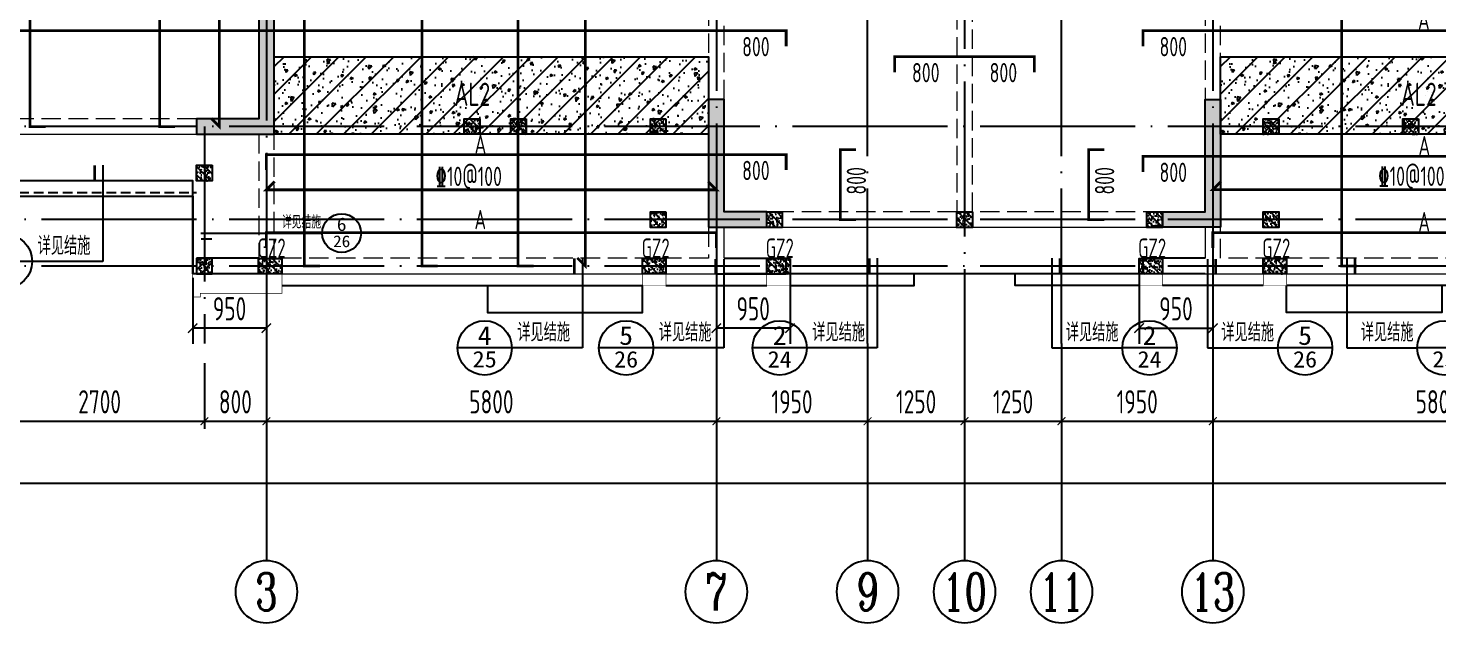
# Model space of a CAD drawing. Extents: x -1058961 to 23600, y -449123 to 2751847.
# Drawn here: x -332173 to -314002, y -57411 to -49742 of the extents above; entities that cross this region are included whole.
import ezdxf
from ezdxf.enums import TextEntityAlignment as Align

# ---------------------------------------------------------------- set-up
doc = ezdxf.new("R2010")
doc.units = 0
doc.header["$LTSCALE"] = 1000
for name, pattern in [('DASH', [0.35, 0.25, -0.1]), ('DOTE', [2.42, 2, -0.2, 0.02, -0.2]), ('HIDDEN', [0.375, 0.25, -0.125])]:
    doc.linetypes.add(name, pattern=pattern)
doc.layers.get('0').update_dxf_attribs({"linetype": 'CONTINUOUS'})
doc.layers.get('DEFPOINTS').update_dxf_attribs({"linetype": 'CONTINUOUS'})
for name, color, linetype in [('A-AXIS', 1, 'CONTINUOUS'), ('A-DOTE', 10, 'DOTE'), ('AXIS_NUM', 7, 'CONTINUOUS'), ('BEAM', 4, 'DASH'), ('BEAM_CON', 4, 'CONTINUOUS'), ('DIM_IDEN', 67, 'CONTINUOUS'), ('PUB_TEXT', 2, 'CONTINUOUS'), ('ROOF', 183, 'CONTINUOUS'), ('S-B板边线', 2, 'CONTINUOUS'), ('S-B板配筋', 6, 'CONTINUOUS'), ('S-B板配筋号', 7, 'CONTINUOUS'), ('S-L主梁线', 4, 'DASH'), ('S-Q墙填充', 252, 'CONTINUOUS'), ('S-Q墙实线', 6, 'CONTINUOUS'), ('S-Q墙标注', 3, 'CONTINUOUS'), ('S-Y一般标注', 3, 'CONTINUOUS'), ('S-构造柱', 212, 'CONTINUOUS'), ('S-构造柱编号', 130, 'CONTINUOUS'), ('TEXT', 2, 'CONTINUOUS'), ('看线', 251, 'CONTINUOUS')]:
    doc.layers.add(name, color=color, linetype=linetype)
doc.layers.add('配箍校核', color=34, linetype='CONTINUOUS', plot=False)
doc.styles.add('_TCH_AXIS', font='COMPLEX', dxfattribs={"bigfont": 'GBCBIG'})
doc.styles.add('_TCH_LABEL', font='simhei.ttf')
doc.styles.add('TSSD_Axis', font='complex.shx', dxfattribs={"width": 0.7, "bigfont": 'hztxt.shx'})
doc.styles.add('TSSD_DIMENSION', font='Tssdeng.shx', dxfattribs={"width": 0.7, "bigfont": 'tssdchn.shx'})
doc.styles.add('TSSD_REIN', font='tssdeng.shx', dxfattribs={"width": 0.7, "height": 300, "bigfont": 'tssdchn.shx'})
doc.styles.add('结构文字', font='zstxt.shx', dxfattribs={"width": 0.7, "bigfont": 'zshz.shx'})
doc.dimstyles.new('STRUCK', dxfattribs={"dimtxt": 400, "dimasz": 121, "dimexe": 200, "dimexo": 150, "dimgap": 115, "dimtad": 1, "dimdec": 0, "dimdsep": 46, "dimtxsty": '结构文字', "dimblk": 'ARCHTICK', "dimcen": 400, "dimclrd": 3, "dimclre": 3, "dimclrt": 7, "dimadec": 0, "dimazin": 0, "dimtfac": 1, "dimtdec": 0, "dimtix": 1, "dimtmove": 2, "dimatfit": 3, "dimldrblk": '_DIMX', "dimfxl": 0, "dimtolj": 1, "dimtzin": 0, "dimarcsym": 0})
doc.dimstyles.new('TSSD_100_100', dxfattribs={"dimtxt": 300, "dimasz": 100, "dimexe": 100, "dimexo": 250, "dimgap": 100, "dimtad": 1, "dimdec": 0, "dimzin": 0, "dimdsep": 46, "dimtxsty": 'TSSD_DIMENSION', "dimblk": 'ARCHTICK', "dimcen": 0, "dimdle": 100, "dimclrt": 7, "dimadec": 0, "dimazin": 0, "dimtfac": 1, "dimtdec": 0, "dimtix": 1, "dimtmove": 2, "dimatfit": 3, "dimldrblk": 'ARCHTICK', "dimfxl": 0, "dimtolj": 1, "dimtzin": 0, "dimarcsym": 0})

# ---------------------------------------------------------------- blocks, each defined once
blk = doc.blocks.new('ts_axno')
at = {"color": 0, "linetype": 'ByBlock', "lineweight": -2}
blk.add_circle((0, 0), 0.5, dxfattribs=at)
at = {"color": 0, "linetype": 'ByBlock', "lineweight": -2, "style": 'TSSD_Axis', "width": 0.7}
blk.add_attdef('A', text='', height=0.6, dxfattribs=at).set_placement((0, 0), align=Align.MIDDLE_CENTER)
blk = doc.blocks.new('_ArchTick')
at = {"color": 0, "linetype": 'ByBlock', "const_width": 0.15}
blk.add_lwpolyline([(-0.5, -0.5), (0.5, 0.5)], dxfattribs=at)
blk = doc.blocks.new('*D3164')
at = {"layer": 'DEFPOINTS', "color": 0}
for p in [(7300, 3600), (8100, 3600), (8100, 2600)]:
    blk.add_point(p, dxfattribs=at)
at = {"layer": 'S-Y一般标注', "color": 0, "lineweight": -2}
for p, q in [((7300, 3350), (7300, 2500)), ((8100, 3350), (8100, 2500)), ((7200, 2600), (8200, 2600))]:
    blk.add_line(p, q, dxfattribs=at)
at = {"layer": 'S-Y一般标注', "color": 0, "lineweight": -2, "xscale": 100, "yscale": 100, "zscale": 100, "rotation": 180}
blk.add_blockref('_ArchTick', (7300, 2600), dxfattribs=at)
at = {"layer": 'S-Y一般标注', "color": 0, "lineweight": -2, "xscale": 100, "yscale": 100, "zscale": 100}
blk.add_blockref('_ArchTick', (8100, 2600), dxfattribs=at)
at = {"layer": 'S-Y一般标注', "color": 7, "insert": (7700, 2850), "char_height": 300, "attachment_point": 5, "style": 'TSSD_DIMENSION'}
blk.add_mtext('\\A1;800', dxfattribs=at)
blk = doc.blocks.new('*D3165')
at = {"layer": 'DEFPOINTS', "color": 0}
for p in [(8100, 3600), (13900, 3600), (13900, 2600)]:
    blk.add_point(p, dxfattribs=at)
at = {"layer": 'S-Y一般标注', "color": 0, "lineweight": -2}
for p, q in [((8100, 3350), (8100, 2500)), ((13900, 3350), (13900, 2500)), ((8000, 2600), (14000, 2600))]:
    blk.add_line(p, q, dxfattribs=at)
at = {"layer": 'S-Y一般标注', "color": 0, "lineweight": -2, "xscale": 100, "yscale": 100, "zscale": 100, "rotation": 180}
blk.add_blockref('_ArchTick', (8100, 2600), dxfattribs=at)
at = {"layer": 'S-Y一般标注', "color": 0, "lineweight": -2, "xscale": 100, "yscale": 100, "zscale": 100}
blk.add_blockref('_ArchTick', (13900, 2600), dxfattribs=at)
at = {"layer": 'S-Y一般标注', "color": 7, "insert": (11000, 2850), "char_height": 300, "attachment_point": 5, "style": 'TSSD_DIMENSION'}
blk.add_mtext('\\A1;5800', dxfattribs=at)
blk = doc.blocks.new('*D3166')
at = {"layer": 'DEFPOINTS', "color": 0}
for p in [(18350, 3600), (20300, 3600), (20300, 2600)]:
    blk.add_point(p, dxfattribs=at)
at = {"layer": 'S-Y一般标注', "color": 0, "lineweight": -2}
for p, q in [((18350, 3350), (18350, 2500)), ((20300, 3350), (20300, 2500)), ((18250, 2600), (20400, 2600))]:
    blk.add_line(p, q, dxfattribs=at)
at = {"layer": 'S-Y一般标注', "color": 0, "lineweight": -2, "xscale": 100, "yscale": 100, "zscale": 100, "rotation": 180}
blk.add_blockref('_ArchTick', (18350, 2600), dxfattribs=at)
at = {"layer": 'S-Y一般标注', "color": 0, "lineweight": -2, "xscale": 100, "yscale": 100, "zscale": 100}
blk.add_blockref('_ArchTick', (20300, 2600), dxfattribs=at)
at = {"layer": 'S-Y一般标注', "color": 7, "insert": (19325, 2850), "char_height": 300, "attachment_point": 5, "style": 'TSSD_DIMENSION'}
blk.add_mtext('\\A1;1950', dxfattribs=at)
blk = doc.blocks.new('*D3167')
at = {"layer": 'DEFPOINTS', "color": 0}
for p in [(20300, 3600), (26100, 3600), (26100, 2600)]:
    blk.add_point(p, dxfattribs=at)
at = {"layer": 'S-Y一般标注', "color": 0, "lineweight": -2}
for p, q in [((20300, 3350), (20300, 2500)), ((26100, 3350), (26100, 2500)), ((20200, 2600), (26200, 2600))]:
    blk.add_line(p, q, dxfattribs=at)
at = {"layer": 'S-Y一般标注', "color": 0, "lineweight": -2, "xscale": 100, "yscale": 100, "zscale": 100, "rotation": 180}
blk.add_blockref('_ArchTick', (20300, 2600), dxfattribs=at)
at = {"layer": 'S-Y一般标注', "color": 0, "lineweight": -2, "xscale": 100, "yscale": 100, "zscale": 100}
blk.add_blockref('_ArchTick', (26100, 2600), dxfattribs=at)
at = {"layer": 'S-Y一般标注', "color": 7, "insert": (23200, 2850), "char_height": 300, "attachment_point": 5, "style": 'TSSD_DIMENSION'}
blk.add_mtext('\\A1;5800', dxfattribs=at)
blk = doc.blocks.new('*D3176')
at = {"layer": 'DEFPOINTS', "color": 0}
for p in [(4600, 3600), (54600, 3600), (54600, 1800)]:
    blk.add_point(p, dxfattribs=at)
at = {"layer": 'S-Y一般标注', "color": 0, "lineweight": -2}
for p, q in [((4600, 3350), (4600, 1700)), ((54600, 3350), (54600, 1700)), ((4500, 1800), (54700, 1800))]:
    blk.add_line(p, q, dxfattribs=at)
at = {"layer": 'S-Y一般标注', "color": 0, "lineweight": -2, "xscale": 100, "yscale": 100, "zscale": 100, "rotation": 180}
blk.add_blockref('_ArchTick', (4600, 1800), dxfattribs=at)
at = {"layer": 'S-Y一般标注', "color": 0, "lineweight": -2, "xscale": 100, "yscale": 100, "zscale": 100}
blk.add_blockref('_ArchTick', (54600, 1800), dxfattribs=at)
at = {"layer": 'S-Y一般标注', "color": 7, "insert": (29600, 2050), "char_height": 300, "attachment_point": 5, "style": 'TSSD_DIMENSION'}
blk.add_mtext('\\A1;50000', dxfattribs=at)
blk = doc.blocks.new('*D3177')
at = {"layer": 'DEFPOINTS', "color": 0}
for p in [(13900, 3600), (15850, 3600), (15850, 2600)]:
    blk.add_point(p, dxfattribs=at)
at = {"layer": 'S-Y一般标注', "color": 0, "lineweight": -2}
for p, q in [((13900, 3350), (13900, 2500)), ((15850, 3350), (15850, 2500)), ((13800, 2600), (15950, 2600))]:
    blk.add_line(p, q, dxfattribs=at)
at = {"layer": 'S-Y一般标注', "color": 0, "lineweight": -2, "xscale": 100, "yscale": 100, "zscale": 100, "rotation": 180}
blk.add_blockref('_ArchTick', (13900, 2600), dxfattribs=at)
at = {"layer": 'S-Y一般标注', "color": 0, "lineweight": -2, "xscale": 100, "yscale": 100, "zscale": 100}
blk.add_blockref('_ArchTick', (15850, 2600), dxfattribs=at)
at = {"layer": 'S-Y一般标注', "color": 7, "insert": (14875, 2850), "char_height": 300, "attachment_point": 5, "style": 'TSSD_DIMENSION'}
blk.add_mtext('\\A1;1950', dxfattribs=at)
blk = doc.blocks.new('*D3178')
at = {"layer": 'DEFPOINTS', "color": 0}
for p in [(4600, 3600), (7300, 3600), (7300, 2600)]:
    blk.add_point(p, dxfattribs=at)
at = {"layer": 'S-Y一般标注', "color": 0, "lineweight": -2}
for p, q in [((4600, 3350), (4600, 2500)), ((7300, 3350), (7300, 2500)), ((4500, 2600), (7400, 2600))]:
    blk.add_line(p, q, dxfattribs=at)
at = {"layer": 'S-Y一般标注', "color": 0, "lineweight": -2, "xscale": 100, "yscale": 100, "zscale": 100, "rotation": 180}
blk.add_blockref('_ArchTick', (4600, 2600), dxfattribs=at)
at = {"layer": 'S-Y一般标注', "color": 0, "lineweight": -2, "xscale": 100, "yscale": 100, "zscale": 100}
blk.add_blockref('_ArchTick', (7300, 2600), dxfattribs=at)
at = {"layer": 'S-Y一般标注', "color": 7, "insert": (5950, 2850), "char_height": 300, "attachment_point": 5, "style": 'TSSD_DIMENSION'}
blk.add_mtext('\\A1;2700', dxfattribs=at)
blk = doc.blocks.new('*D3195')
at = {"layer": 'DEFPOINTS', "color": 0}
for p in [(15850, 3600), (17100, 3600), (17100, 2600)]:
    blk.add_point(p, dxfattribs=at)
at = {"layer": 'S-Y一般标注', "color": 0, "lineweight": -2}
for p, q in [((15850, 3350), (15850, 2500)), ((17100, 3350), (17100, 2500)), ((15750, 2600), (17200, 2600))]:
    blk.add_line(p, q, dxfattribs=at)
at = {"layer": 'S-Y一般标注', "color": 0, "lineweight": -2, "xscale": 100, "yscale": 100, "zscale": 100, "rotation": 180}
blk.add_blockref('_ArchTick', (15850, 2600), dxfattribs=at)
at = {"layer": 'S-Y一般标注', "color": 0, "lineweight": -2, "xscale": 100, "yscale": 100, "zscale": 100}
blk.add_blockref('_ArchTick', (17100, 2600), dxfattribs=at)
at = {"layer": 'S-Y一般标注', "color": 7, "insert": (16475, 2850), "char_height": 300, "attachment_point": 5, "style": 'TSSD_DIMENSION'}
blk.add_mtext('\\A1;1250', dxfattribs=at)
blk = doc.blocks.new('*D3196')
at = {"layer": 'DEFPOINTS', "color": 0}
for p in [(17100, 3600), (18350, 3600), (18350, 2600)]:
    blk.add_point(p, dxfattribs=at)
at = {"layer": 'S-Y一般标注', "color": 0, "lineweight": -2}
for p, q in [((17100, 3350), (17100, 2500)), ((18350, 3350), (18350, 2500)), ((17000, 2600), (18450, 2600))]:
    blk.add_line(p, q, dxfattribs=at)
at = {"layer": 'S-Y一般标注', "color": 0, "lineweight": -2, "xscale": 100, "yscale": 100, "zscale": 100, "rotation": 180}
blk.add_blockref('_ArchTick', (17100, 2600), dxfattribs=at)
at = {"layer": 'S-Y一般标注', "color": 0, "lineweight": -2, "xscale": 100, "yscale": 100, "zscale": 100}
blk.add_blockref('_ArchTick', (18350, 2600), dxfattribs=at)
at = {"layer": 'S-Y一般标注', "color": 7, "insert": (17725, 2850), "char_height": 300, "attachment_point": 5, "style": 'TSSD_DIMENSION'}
blk.add_mtext('\\A1;1250', dxfattribs=at)
blk = doc.blocks.new('20210729.03492876')
at = {"color": 30, "const_width": 8}
for points in [[(2850, 500), (2850, 200), (2950, 200), (2950, 250), (4000, 250), (4000, 500)], [(8650, 500), (8650, 350), (8950, 350), (8950, 500)], [(10250, 500), (10250, 350), (10550, 350), (10550, 500)], [(15350, 500), (15350, 350), (15050, 350), (15050, 500)], [(16950, 500), (16950, 350), (16650, 350), (16650, 500)]]:
    blk.add_lwpolyline(points, dxfattribs=at)
at = {"layer": '看线', "color": 201}
blk.add_lwpolyline([(10300, 13200), (10300, 11800), (8200, 11800), (8200, 11000), (1800, 11000), (1800, 10000), (0, 10000), (0, 1500), (2850, 1500)], dxfattribs=at)
at = {"layer": '看线', "color": 201, "linetype": 'HIDDEN', "ltscale": 0.5}
blk.add_lwpolyline([(10350, 13200), (10350, 11750), (8250, 11750), (8250, 10950), (1850, 10950), (1850, 9950), (50, 9950), (50, 1550), (2900, 1550)], dxfattribs=at)
at = {"layer": '看线', "color": 202, "ltscale": 0.5}
for points in [[(2850, 1500), (2850, 500)], [(10550, 500), (10550, 350), (12150, 350), (12150, 500)], [(15050, 500), (15050, 350), (13450, 350), (13450, 500)], [(4000, 350), (8650, 350)], [(6650, 350), (6650, 0), (8650, 0), (8650, 350)], [(8950, 350), (10250, 350)], [(16650, 350), (15350, 350)], [(18950, 350), (18950, 0), (16950, 0), (16950, 350)], [(21600, 350), (16950, 350)]]:
    blk.add_lwpolyline(points, dxfattribs=at)
blk = doc.blocks.new('20210729.04150611')
at = {"layer": 'S-B板边线'}
for points in [[(-28155, -31892), (-28155, -31893), (-29005, -31893), (-29005, -30693), (-31655, -30693), (-31655, -30093)], [(-15955, -31892), (-22155, -31892)]]:
    blk.add_lwpolyline(points, dxfattribs=at)
blk = doc.blocks.new('20210807.15313138')
at = {"layer": 'S-Q墙填充'}
h = blk.add_hatch(color=252, dxfattribs=at)
h.dxf.hatch_style = 1
h.paths.add_polyline_path([(64616, 60290), (64416, 60290), (64416, 58840), (63716, 58840), (63616, 58840), (63616, 58640), (63716, 58640), (64616, 58640)])
h = blk.add_hatch(color=252, dxfattribs=at)
h.dxf.hatch_style = 1
h.paths.add_polyline_path([(70216, 57440), (70966, 57440), (70966, 57640), (70416, 57640), (70416, 59090), (70216, 59090)])
h = blk.add_hatch(color=252, dxfattribs=at)
h.dxf.hatch_style = 1
h.paths.add_polyline_path([(76816, 57440), (76066, 57440), (76066, 57640), (76616, 57640), (76616, 58740), (76616, 59090), (76816, 59090), (76816, 58740)])
at = {"layer": 'BEAM_CON'}
for p, q in [((63616, 57040), (63616, 56840)), ((64416, 57040), (63616, 57040)), ((70416, 57040), (71216, 57040)), ((71216, 56840), (71216, 57040)), ((76616, 57040), (75816, 57040)), ((75816, 56840), (75816, 57040)), ((64516, 56840), (63616, 56840)), ((70316, 56840), (71216, 56840)), ((76616, 56840), (75816, 56840))]:
    blk.add_line(p, q, dxfattribs=at)
at = {"layer": 'S-L主梁线', "linetype": 'DASH', "lineweight": 18}
for p, q in [((73416, 61640), (73416, 57640)), ((73616, 57640), (73616, 61640)), ((70216, 60640), (70216, 59090)), ((70416, 59090), (70416, 60640)), ((76616, 60640), (76616, 59090)), ((76816, 59090), (76816, 60640)), ((63616, 58840), (61116, 58840)), ((64416, 58640), (64416, 57040)), ((64616, 57040), (64616, 58640)), ((73416, 57640), (70966, 57640)), ((76066, 57640), (73616, 57640)), ((70216, 57440), (70216, 57040)), ((76816, 57040), (76816, 57440)), ((70216, 57040), (64616, 57040)), ((82416, 57040), (76816, 57040))]:
    blk.add_line(p, q, dxfattribs=at)
at = {"layer": 'S-L主梁线', "linetype": 'ByBlock', "lineweight": 18}
for p, q in [((61116, 58640), (63616, 58640)), ((70416, 57040), (70416, 57440)), ((70966, 57440), (73516, 57440)), ((73516, 57440), (76066, 57440)), ((76616, 57440), (76616, 57040)), ((64416, 56840), (70416, 56840)), ((76616, 56840), (82616, 56840))]:
    blk.add_line(p, q, dxfattribs=at)
at = {"layer": 'S-Q墙实线'}
blk.add_lwpolyline([(63716, 58840), (63616, 58840), (63616, 58640), (63716, 58640), (64616, 58640), (64616, 60290), (64416, 60290), (64416, 58840), (63716, 58840)], dxfattribs=at)
for points in [[(70216, 57440), (70966, 57440), (70966, 57640), (70416, 57640), (70416, 59090), (70216, 59090)], [(76816, 57440), (76066, 57440), (76066, 57640), (76616, 57640), (76616, 58740), (76616, 59090), (76816, 59090), (76816, 58740)]]:
    blk.add_lwpolyline(points, close=True, dxfattribs=at)
blk = doc.blocks.new('20210730.02141516')
at = {"layer": 'S-构造柱'}
h = blk.add_hatch(dxfattribs=at)
h.set_pattern_fill('ARMORED', color=256, scale=15, angle=-90, style=0)
h.set_pattern_definition([(320, (-154189.41, 3278673.45), (-9.4128202, -107.5890274), [11.25, -123.75]), (265, (-154189.41, 3278673.45), (112.82882, 20.8127), [9, -99]), (10.4514, (-154190.19, 3278664.49), (103.4159313, -86.7764073), [9.5610285, -105.1713168]), (316.1842, (-154159.41, 3278673.45), (-24.827852, -160.0861573), [16.875, -185.625]), (6.6356, (-154161.48, 3278660.11), (146.117681, -140.199406), [14.341543, -157.75695]), (261.1842, (-154159.41, 3278673.45), (146.11779, -140.199292), [13.5, -148.5]), (291, (-154166.91, 3278658.45), (-60.3928336, -89.5360578), [11.25, -123.75]), (236, (-154166.91, 3278658.45), (108.7725068, -36.4972998), [9, -99]), (341.4514, (-154171.94, 3278650.99), (48.3795745, -126.0333943), [9.5610285, -105.1713168]), (307.5, (-154189.41, 3278673.454), (49.93407807, -1.8239783), [0, -97.8, 0, -100.5, 0, -99.375]), (277.5, (-154189.41, 3278673.454), (59.1617568, -39.4604306), [0, -57.3, 0, -95.55, 0, -37.875]), (237.5, (-154189.41, 3278706.904), (-3.38323076, -80.07336543), [0, -37.5, 0, -117, 0, -155.25]), (227.5, (-154189.41, 3278721.904), (15.0157473, -87.4779254), [0, -48.75, 0, -77.7, 0, -110.25]), (315, (-154189.41, 3278673.454), (53.0330086, 53.0330086), [])])
h.paths.add_polyline_path([(200, 200), (200, 0), (0, 0), (0, 200)])
blk.add_lwpolyline([(200, 200), (200, 0), (0, 0), (0, 200)], close=True, dxfattribs=at)
blk = doc.blocks.new('20210809.18224761')
at = {"layer": 'S-构造柱'}
h = blk.add_hatch(dxfattribs=at)
h.set_pattern_fill('ARMORED', color=256, scale=15, angle=-90, style=0)
h.set_pattern_definition([(320, (-154189.41, 3278673.45), (-9.4128202, -107.5890274), [11.25, -123.75]), (265, (-154189.41, 3278673.45), (112.82882, 20.8127), [9, -99]), (10.4514, (-154190.19, 3278664.49), (103.4159313, -86.7764073), [9.5610285, -105.1713168]), (316.1842, (-154159.41, 3278673.45), (-24.827852, -160.0861573), [16.875, -185.625]), (6.6356, (-154161.48, 3278660.11), (146.117681, -140.199406), [14.341543, -157.75695]), (261.1842, (-154159.41, 3278673.45), (146.11779, -140.199292), [13.5, -148.5]), (291, (-154166.91, 3278658.45), (-60.3928336, -89.5360578), [11.25, -123.75]), (236, (-154166.91, 3278658.45), (108.7725068, -36.4972998), [9, -99]), (341.4514, (-154171.94, 3278650.99), (48.3795745, -126.0333943), [9.5610285, -105.1713168]), (307.5, (-154189.41, 3278673.454), (49.93407807, -1.8239783), [0, -97.8, 0, -100.5, 0, -99.375]), (277.5, (-154189.41, 3278673.454), (59.1617568, -39.4604306), [0, -57.3, 0, -95.55, 0, -37.875]), (237.5, (-154189.41, 3278706.904), (-3.38323076, -80.07336543), [0, -37.5, 0, -117, 0, -155.25]), (227.5, (-154189.41, 3278721.904), (15.0157473, -87.4779254), [0, -48.75, 0, -77.7, 0, -110.25]), (315, (-154189.41, 3278673.454), (53.0330086, 53.0330086), [])])
h.paths.add_polyline_path([(300, 200), (300, 0), (0, 0), (0, 200)])
blk.add_lwpolyline([(300, 200), (300, 0), (0, 0), (0, 200)], close=True, dxfattribs=at)
blk = doc.blocks.new('20210809.18235135')
at = {"layer": '配箍校核'}
blk.add_blockref('20210809.18224761', (12, 0), dxfattribs=at)
at = {"layer": 'S-构造柱编号', "color": 2, "linetype": 'ByBlock', "style": 'TSSD_REIN', "width": 0.65}
blk.add_text('GZ2', height=250, dxfattribs=at).set_placement((0, 206, 0))
blk = doc.blocks.new('20210809.18285270')
at = {"layer": 'ROOF'}
for p in [(6150, 1800), (6750, 1800), (8550, 1800), (16450, 1800), (18250, 1800), (10050, 600), (12500, 600), (14950, 600), (16450, 600)]:
    blk.add_blockref('20210730.02141516', p, dxfattribs=at)
at = {"layer": 'ROOF', "rotation": 359.9999999538236}
for p in [(2700, 1200), (8550, 600)]:
    blk.add_blockref('20210730.02141516', p, dxfattribs=at)
at = {"layer": 'ROOF', "xscale": -1, "rotation": 4.61764226855621e-08}
blk.add_blockref('20210730.02141516', (2900, 0), dxfattribs=at)
at = {"layer": '配箍校核'}
for p in [(3488, 0), (8438, 0), (10038, 0), (14838, 0), (16438, 0)]:
    blk.add_blockref('20210809.18235135', p, dxfattribs=at)
blk = doc.blocks.new('*D2738')
at = {"layer": 'DEFPOINTS', "color": 0}
for p in [(-330052, -52811), (-329102, -52811), (-330052, -53611)]:
    blk.add_point(p, dxfattribs=at)
at = {"layer": 'S-Q墙标注', "color": 3, "lineweight": -2}
for p, q in [((-330052, -52961), (-330052, -53811)), ((-329102, -52961), (-329102, -53811)), ((-329102, -53611), (-330052, -53611))]:
    blk.add_line(p, q, dxfattribs=at)
at = {"layer": 'S-Q墙标注', "color": 3, "lineweight": -2, "xscale": 121, "yscale": 121, "zscale": 121, "rotation": 180}
blk.add_blockref('_ArchTick', (-330052, -53611), dxfattribs=at)
at = {"layer": 'S-Q墙标注', "color": 3, "lineweight": -2, "xscale": 121, "yscale": 121, "zscale": 121}
blk.add_blockref('_ArchTick', (-329102, -53611), dxfattribs=at)
at = {"layer": 'S-Q墙标注', "color": 7, "insert": (-329577, -53361), "char_height": 300, "attachment_point": 5, "style": 'TSSD_REIN'}
blk.add_mtext('\\A1;950', dxfattribs=at)
blk = doc.blocks.new('_DIMX')
blk.add_line((-150, 0), (150, 0))
at = {"const_width": 50}
blk.add_lwpolyline([(-70, -70), (70, 70)], dxfattribs=at)
blk = doc.blocks.new('*D2739')
at = {"layer": 'DEFPOINTS', "color": 0}
for p in [(-323302, -52811), (-322352, -52811), (-323302, -53611)]:
    blk.add_point(p, dxfattribs=at)
at = {"layer": 'S-Q墙标注', "color": 3, "lineweight": -2}
for p, q in [((-323302, -52961), (-323302, -53811)), ((-322352, -52961), (-322352, -53811)), ((-322352, -53611), (-323302, -53611))]:
    blk.add_line(p, q, dxfattribs=at)
at = {"layer": 'S-Q墙标注', "color": 3, "lineweight": -2, "xscale": 121, "yscale": 121, "zscale": 121, "rotation": 180}
blk.add_blockref('_ArchTick', (-323302, -53611), dxfattribs=at)
at = {"layer": 'S-Q墙标注', "color": 3, "lineweight": -2, "xscale": 121, "yscale": 121, "zscale": 121}
blk.add_blockref('_ArchTick', (-322352, -53611), dxfattribs=at)
at = {"layer": 'S-Q墙标注', "color": 7, "insert": (-322827, -53361), "char_height": 300, "attachment_point": 5, "style": 'TSSD_REIN'}
blk.add_mtext('\\A1;950', dxfattribs=at)
blk = doc.blocks.new('*D2741')
at = {"layer": 'DEFPOINTS', "color": 0}
for p in [(-317852, -52811), (-316902, -52811), (-316902, -53611)]:
    blk.add_point(p, dxfattribs=at)
at = {"layer": 'S-Q墙标注', "color": 3, "lineweight": -2}
for p, q in [((-317852, -52961), (-317852, -53811)), ((-316902, -52961), (-316902, -53811)), ((-317852, -53611), (-316902, -53611))]:
    blk.add_line(p, q, dxfattribs=at)
at = {"layer": 'S-Q墙标注', "color": 3, "lineweight": -2, "xscale": 121, "yscale": 121, "zscale": 121, "rotation": 180}
blk.add_blockref('_ArchTick', (-317852, -53611), dxfattribs=at)
at = {"layer": 'S-Q墙标注', "color": 3, "lineweight": -2, "xscale": 121, "yscale": 121, "zscale": 121}
blk.add_blockref('_ArchTick', (-316902, -53611), dxfattribs=at)
at = {"layer": 'S-Q墙标注', "color": 7, "insert": (-317377, -53361), "char_height": 300, "attachment_point": 5, "style": 'TSSD_REIN'}
blk.add_mtext('\\A1;950', dxfattribs=at)
blk = doc.blocks.new('20210811.10154474')
at = {"layer": 'DIM_IDEN'}
for p, q in [((1737, 2705), (1737, 1466)), ((3004, 1830), (3451, 1830)), ((3451, 1830), (4567, 1830)), ((5067, 1830), (4567, 1830)), ((828, 1466), (128, 1466)), ((1737, 1466), (828, 1466)), ((7920, 1505), (7920, 350)), ((9743, 1495), (9743, 350)), ((11722, 1505), (11722, 350)), ((13972, 1505), (13972, 350)), ((15977, 1495), (15977, 350)), ((17774, 1505), (17774, 350)), ((7011, 350), (6311, 350)), ((7920, 350), (7011, 350)), ((8834, 350), (8134, 350)), ((9743, 350), (8834, 350)), ((10813, 350), (10113, 350)), ((11722, 350), (10813, 350)), ((13972, 350), (14881, 350)), ((15581, 350), (14881, 350)), ((15977, 350), (16886, 350)), ((17586, 350), (16886, 350)), ((17774, 350), (18683, 350)), ((19383, 350), (18683, 350))]:
    blk.add_line(p, q, dxfattribs=at)
for points, const_width in [([(1632, 2705), (1632, 2505)], 35), ([(3004, 1755), (3147, 1755)], 25), ([(7815, 1505), (7815, 1305)], 35), ([(9638, 1495), (9638, 1295)], 35), ([(11617, 1505), (11617, 1305)], 35), ([(14077, 1505), (14077, 1305)], 35), ([(16082, 1495), (16082, 1295)], 35), ([(17879, 1505), (17879, 1305)], 35)]:
    blk.add_lwpolyline(points, dxfattribs=dict(at, const_width=const_width))
for centre, radius in [((4817, 1830), 250), ((478, 1466), 350), ((6661, 350), 350), ((8484, 350), 350), ((10463, 350), 350), ((15231, 350), 350), ((17236, 350), 350), ((19033, 350), 350)]:
    blk.add_circle(centre, radius, dxfattribs=at)
at = {"layer": 'PUB_TEXT', "style": '_TCH_AXIS'}
for height, p in [(168.8, (4046, 1889)), (236.3, (898, 1549)), (236.3, (7081, 433)), (236.3, (8904, 433)), (236.3, (10883, 433)), (236.3, (14152, 433)), (236.3, (16156, 433)), (236.3, (17954, 433))]:
    blk.add_text('详见结施', height=height, dxfattribs=at).set_placement(p)
at = {"layer": 'PUB_TEXT', "style": '_TCH_LABEL'}
for s, height, width, p, p2 in [('6', 173, 1.011364, (4755, 1858), (4880, 1858)), ('26', 151.4, 1.017143, (4707, 1649), (4928, 1649)), ('4', 241, 1.034884, (6571, 389), (6751, 389)), ('5', 241, 1.028902, (8395, 389), (8573, 389)), ('2', 241, 1.022989, (10374, 389), (10552, 389)), ('2', 241, 1.022989, (15142, 389), (15320, 389)), ('5', 241, 1.028902, (17147, 389), (17325, 389)), ('25', 211.6, 1.022989, (6505, 98), (6817, 98)), ('26', 212, 1.017143, (8329, 97), (8639, 97)), ('24', 212.3, 1.011364, (10309, 97), (10618, 97)), ('24', 212.3, 1.011364, (15077, 97), (15385, 97)), ('26', 212, 1.017143, (17081, 97), (17391, 97)), ('25', 211.6, 1.022989, (18877, 98), (19189, 98))]:
    blk.add_text(s, height=height, dxfattribs=dict(at, width=width)).set_placement(p, p2, align=Align.FIT)
blk = doc.blocks.new('20210726.16350016')
at = {"layer": 'A-AXIS'}
for p, q in [((8100, 3600), (8100, 800)), ((13900, 3600), (13900, 800)), ((15850, 3600), (15850, 800)), ((17100, 3600), (17100, 800)), ((18350, 3600), (18350, 800)), ((20300, 3600), (20300, 800))]:
    blk.add_line(p, q, dxfattribs=at)
at = {"layer": 'A-DOTE'}
for p, q in [((13900.2, 13700), (13900, 3600)), ((20299.8, 13700), (20300, 3600)), ((15850, 3600), (15850, 11500)), ((18350, 3600), (18350, 11500)), ((8100, 10900), (8100, 3600)), ((17100, 9400), (17100, 3600)), ((55600, 6400), (3600, 6400)), ((7300, 6400), (7300, 3600)), ((55600, 5200), (3600, 5200)), ((55600, 4600), (3600, 4600))]:
    blk.add_line(p, q, dxfattribs=at)
at = {"layer": 'A-AXIS'}
ref = blk.add_blockref('ts_axno', (8100, 400), dxfattribs=dict(at, xscale=-800, yscale=800, zscale=800, rotation=180))
ref.add_attrib('2', '3', dxfattribs={"layer": 'AXIS_NUM', "height": 480, "style": 'TSSD_Axis', "width": 0.7}).set_placement((8100, 400), align=Align.MIDDLE_CENTER)
ref = blk.add_blockref('ts_axno', (13900, 400), dxfattribs=dict(at, xscale=-800, yscale=800, zscale=800, rotation=180))
ref.add_attrib('5', '7', dxfattribs={"layer": 'AXIS_NUM', "height": 480, "style": 'TSSD_Axis', "width": 0.7}).set_placement((13900, 400), align=Align.MIDDLE_CENTER)
ref = blk.add_blockref('ts_axno', (15850, 400), dxfattribs=dict(at, xscale=-800, yscale=800, zscale=800, rotation=180))
ref.add_attrib('19', '9', dxfattribs={"layer": 'AXIS_NUM', "height": 480, "style": 'TSSD_Axis', "width": 0.7}).set_placement((15850, 400), align=Align.MIDDLE_CENTER)
ref = blk.add_blockref('ts_axno', (17100, 400), dxfattribs=dict(at, xscale=-800, yscale=800, zscale=800, rotation=180))
ref.add_attrib('8', '10', dxfattribs={"layer": 'AXIS_NUM', "height": 480, "style": 'TSSD_Axis', "width": 0.7}).set_placement((17100, 400), align=Align.MIDDLE_CENTER)
ref = blk.add_blockref('ts_axno', (18350, 400), dxfattribs=dict(at, xscale=-800, yscale=800, zscale=800, rotation=180))
ref.add_attrib('19', '11', dxfattribs={"layer": 'AXIS_NUM', "height": 480, "style": 'TSSD_Axis', "width": 0.7}).set_placement((18350, 400), align=Align.MIDDLE_CENTER)
ref = blk.add_blockref('ts_axno', (20300, 400), dxfattribs=dict(at, xscale=-800, yscale=800, zscale=800, rotation=180))
ref.add_attrib('8', '13', dxfattribs={"layer": 'AXIS_NUM', "height": 480, "style": 'TSSD_Axis', "width": 0.7}).set_placement((20300, 400), align=Align.MIDDLE_CENTER)
at = {"layer": 'S-Y一般标注'}
for base, p1, p2, picture, middle in [((54600, 1800), (4600, 3600), (54600, 3600), '*D3176', (29600, 2050)), ((7300, 2600), (4600, 3600), (7300, 3600), '*D3178', (5950, 2850)), ((8100, 2600), (7300, 3600), (8100, 3600), '*D3164', (7700, 2850)), ((13900, 2600), (8100, 3600), (13900, 3600), '*D3165', (11000, 2850)), ((15850, 2600), (13900, 3600), (15850, 3600), '*D3177', (14875, 2850)), ((17100, 2600), (15850, 3600), (17100, 3600), '*D3195', (16475, 2850)), ((18350, 2600), (17100, 3600), (18350, 3600), '*D3196', (17725, 2850)), ((20300, 2600), (18350, 3600), (20300, 3600), '*D3166', (19325, 2850)), ((26100, 2600), (20300, 3600), (26100, 3600), '*D3167', (23200, 2850))]:
    dim = blk.add_linear_dim(base=base, p1=p1, p2=p2, dimstyle='TSSD_100_100', dxfattribs=at)
    dim.commit()
    dim.dimension.update_dxf_attribs({"geometry": picture, "text_midpoint": middle})

msp = doc.modelspace()

# ---------------------------------------------------------------- hatches: boundary and pattern name
at = {"layer": 'BEAM', "linetype": 'ByBlock'}
h = msp.add_hatch(dxfattribs=at)
h.set_pattern_fill('ARMORED', color=252, scale=50, angle=180, style=0)
h.set_pattern_definition([(230, (-546673.14, 1863310.58), (-358.63009, 31.376067), [37.5, -412.5]), (175, (-546673.14, 1863310.58), (69.37567, -376.09607), [30, -330]), (280.4514, (-546703.03, 1863313.2), (-289.25469, -344.71977), [31.870095, -350.571056]), (226.1842, (-546673.14, 1863210.58), (-533.62052, 82.75951), [56.25, -618.75]), (276.6356, (-546717.6, 1863217.47), (-467.33135, -487.05894), [47.80514, -525.8565]), (171.1842, (-546673.14, 1863210.6), (-467.33097, -487.0593), [45, -495]), (201, (-546723.14, 1863235.58), (-298.453526, 201.309445), [37.5, -412.5]), (146, (-546723.14, 1863235.58), (-121.657666, -362.57502), [30, -330]), (251.4514, (-546748, 1863252.35), (-420.111314, -161.26525), [31.870095, -350.571056]), (217.5, (-546673.14, 1863310.58), (-6.079928, -166.446927), [0, -326, 0, -335, 0, -331.25]), (187.5, (-546673.14, 1863310.58), (-131.534769, -197.205856), [0, -191, 0, -318.5, 0, -126.25]), (147.5, (-546561.64, 1863310.58), (-266.911218, 11.277436), [0, -125, 0, -390, 0, -517.5]), (137.5, (-546511.64, 1863310.58), (-291.593085, -50.05249), [0, -162.5, 0, -259, 0, -367.5]), (225, (-546673.14, 1863310.58), (176.776695, -176.776695), [])])
h.paths.add_polyline_path([(-323402.01, -51110.73), (-329002.01, -51110.73), (-329002.01, -50110.73), (-323402.01, -50110.73)])
h = msp.add_hatch(dxfattribs=at)
h.set_pattern_fill('ARMORED', color=252, scale=50, angle=180, style=0)
h.set_pattern_definition([(230, (-534473.2, 1863310.58), (-358.63009, 31.376067), [37.5, -412.5]), (175, (-534473.2, 1863310.58), (69.37567, -376.09607), [30, -330]), (280.4514, (-534503.08, 1863313.2), (-289.25469, -344.71977), [31.870095, -350.571056]), (226.1842, (-534473.2, 1863210.58), (-533.62052, 82.75951), [56.25, -618.75]), (276.6356, (-534517.66, 1863217.47), (-467.33135, -487.05894), [47.80514, -525.8565]), (171.1842, (-534473.2, 1863210.6), (-467.33097, -487.0593), [45, -495]), (201, (-534523.2, 1863235.58), (-298.453526, 201.309445), [37.5, -412.5]), (146, (-534523.2, 1863235.58), (-121.657666, -362.57502), [30, -330]), (251.4514, (-534548.06, 1863252.35), (-420.111314, -161.26525), [31.870095, -350.571056]), (217.5, (-534473.19, 1863310.58), (-6.079928, -166.446927), [0, -326, 0, -335, 0, -331.25]), (187.5, (-534473.19, 1863310.58), (-131.534769, -197.205856), [0, -191, 0, -318.5, 0, -126.25]), (147.5, (-534361.69, 1863310.58), (-266.911218, 11.277436), [0, -125, 0, -390, 0, -517.5]), (137.5, (-534311.7, 1863310.58), (-291.593085, -50.05249), [0, -162.5, 0, -259, 0, -367.5]), (225, (-534473.2, 1863310.58), (176.776695, -176.776695), [])])
h.paths.add_polyline_path([(-311202.06, -51110.73), (-316802.06, -51110.73), (-316802.06, -50110.73), (-311202.06, -50110.73)])

# ---------------------------------------------------------------- linework, layer by layer
for points in [[(-323402.01, -51110.73), (-329002.01, -51110.73), (-329002.01, -50110.73), (-323402.01, -50110.73)], [(-311202.06, -51110.73), (-316802.06, -51110.73), (-316802.06, -50110.73), (-311202.06, -50110.73)]]:
    msp.add_lwpolyline(points, close=True, dxfattribs=at)
at = {"layer": 'S-B板配筋', "lineweight": 35, "const_width": 35}
for points in [[(-325658.97, -52810.56), (-325858.97, -52810.56), (-325858.97, -42710.73), (-325658.97, -42710.73)], [(-315041.64, -52810.56), (-315241.64, -52810.56), (-315241.64, -42710.73), (-315041.64, -42710.73)], [(-331949.41, -51010.73), (-332149.41, -51010.73), (-332149.41, -43710.73), (-331949.41, -43710.73)], [(-330278.95, -51010.73), (-330478.95, -51010.73), (-330478.95, -45610.72), (-330278.95, -45610.72)], [(-328413.18, -52810.56), (-328613.18, -52810.56), (-328613.18, -45610.72), (-328413.18, -45610.72)], [(-326894.68, -52810.56), (-327094.68, -52810.56), (-327094.68, -45910.72), (-326894.68, -45910.72)], [(-329814.78, -50904.66), (-329708.71, -51010.73), (-329708.71, -46510.73), (-329814.78, -46616.79)], [(-325096.38, -52704.5), (-324990.31, -52810.56), (-324990.31, -46510.72), (-325096.38, -46616.79)], [(-322402.01, -49975.51), (-322402.01, -49775.51), (-332602.02, -49775.51), (-332602.02, -49975.51)], [(-317802.03, -49975.51), (-317802.03, -49775.51), (-310102.03, -49775.51), (-310102.03, -49975.51)], [(-321002.01, -50310.73), (-321002.01, -50110.73), (-319202.01, -50110.73), (-319202.01, -50310.73)], [(-322402.01, -51572.32), (-322402.01, -51372.32), (-329102.02, -51372.32), (-329102.02, -51572.32)], [(-321502.01, -52210.73), (-321702.01, -52210.73), (-321702.01, -51310.73), (-321502.01, -51310.73)], [(-318302.02, -52210.73), (-318502.02, -52210.73), (-318502.02, -51310.73), (-318302.02, -51310.73)], [(-317802.03, -51596.25), (-317802.03, -51396.25), (-311102.02, -51396.25), (-311102.02, -51596.25)], [(-328995.94, -51720.76), (-329102.01, -51826.82), (-323302.01, -51826.82), (-323408.07, -51720.76)], [(-316795.97, -51718.6), (-316902.03, -51824.66), (-311102.03, -51824.66), (-311208.1, -51718.6)], [(-329102.04, -52578.32), (-329102.04, -52378.32), (-323302.02, -52378.41), (-323302.02, -52578.41)], [(-316901.99, -52578.31), (-316901.99, -52378.31), (-311101.97, -52378.4), (-311101.97, -52578.4)]]:
    msp.add_lwpolyline(points, dxfattribs=at)

# ---------------------------------------------------------------- block references
msp.add_blockref('20210729.03492876', (-332902.02, -53410.73))
at = {"layer": 'A-DOTE'}
msp.add_blockref('20210726.16350016', (-337202.02, -57410.77), dxfattribs=at)
at = {"layer": 'PUB_TEXT'}
msp.add_blockref('20210811.10154474', (-332949.1, -54215.35), dxfattribs=at)
at = {"layer": 'S-B板边线'}
msp.add_blockref('20210729.04150611', (-301046.67, -21018.19), dxfattribs=at)
at = {"layer": 'S-Q墙填充'}
msp.add_blockref('20210807.15313138', (-393617.66, -109750.27), dxfattribs=at)
at = {"layer": '配箍校核'}
msp.add_blockref('20210809.18285270', (-332702.04, -52910.89), dxfattribs=at)

# ---------------------------------------------------------------- texts
at = {"layer": 'S-B板配筋号', "style": 'TSSD_REIN', "width": 0.7}
for p in [(-314257.55, -49761.45), (-314251.35, -51380.7), (-326420.19, -52334.33), (-314253.14, -52362.41)]:
    msp.add_text('A', height=250, dxfattribs=at).set_placement(p)
for p in [(-322792.15, -49855.51), (-317411.89, -49855.51), (-320602.01, -50190.73), (-319602.01, -50190.73), (-322792.15, -51452.32), (-317411.89, -51476.25)]:
    msp.add_text('800', height=250, dxfattribs=at).set_placement(p, align=Align.TOP_CENTER)
at = {"layer": 'S-B板配筋号', "color": 1, "style": 'TSSD_REIN', "width": 0.7}
for s, p in [('A', (-326418.05, -51361.22)), ('%%13210@100', (-326924.12, -51778.48)), ('%%13210@100', (-314772.62, -51776.32))]:
    msp.add_text(s, height=250, dxfattribs=at).set_placement(p)
at = {"layer": 'S-B板配筋号', "style": 'TSSD_REIN', "width": 0.7}
for p in [(-321622.01, -51710.73), (-318422.02, -51710.73)]:
    msp.add_text('800', height=250, rotation=449.999992, dxfattribs=at).set_placement(p, align=Align.TOP_CENTER)
at = {"layer": 'TEXT', "color": 1, "style": 'TSSD_REIN', "width": 0.7}
for p in [(-326217.29, -50744.61, 0), (-314017.33, -50744.61, 0)]:
    msp.add_text('AL2', height=300, dxfattribs=at).set_placement(p, align=Align.RIGHT)

# ---------------------------------------------------------------- dimensions: what is measured, and where the dimension line sits
at = {"layer": 'S-Q墙标注'}
for base, p1, p2, picture, middle in [((-330052.04, -53610.73), (-329102.02, -52810.73), (-330052.04, -52810.73), '*D2738', (-329577.03, -53360.73)), ((-323302.05, -53610.73), (-322352.04, -52810.73), (-323302.05, -52810.73), '*D2739', (-322827.05, -53360.73))]:
    dim = msp.add_linear_dim(base=base, p1=p1, p2=p2, angle=180, dimstyle='STRUCK', override={"dimtxt": 300, "dimgap": 100, "dimtxsty": 'TSSD_REIN'}, dxfattribs=at)
    dim.commit()
    dim.dimension.update_dxf_attribs({"geometry": picture, "text_midpoint": middle})
dim = msp.add_linear_dim(base=(-316902.04, -53610.73), p1=(-317852.06, -52810.73), p2=(-316902.04, -52810.73), dimstyle='STRUCK', override={"dimtxt": 300, "dimgap": 100, "dimtxsty": 'TSSD_REIN'}, dxfattribs=at)
dim.commit()
dim.dimension.update_dxf_attribs({"geometry": '*D2741', "text_midpoint": (-317377.05, -53360.73)})

doc.saveas('drawing.dxf')
